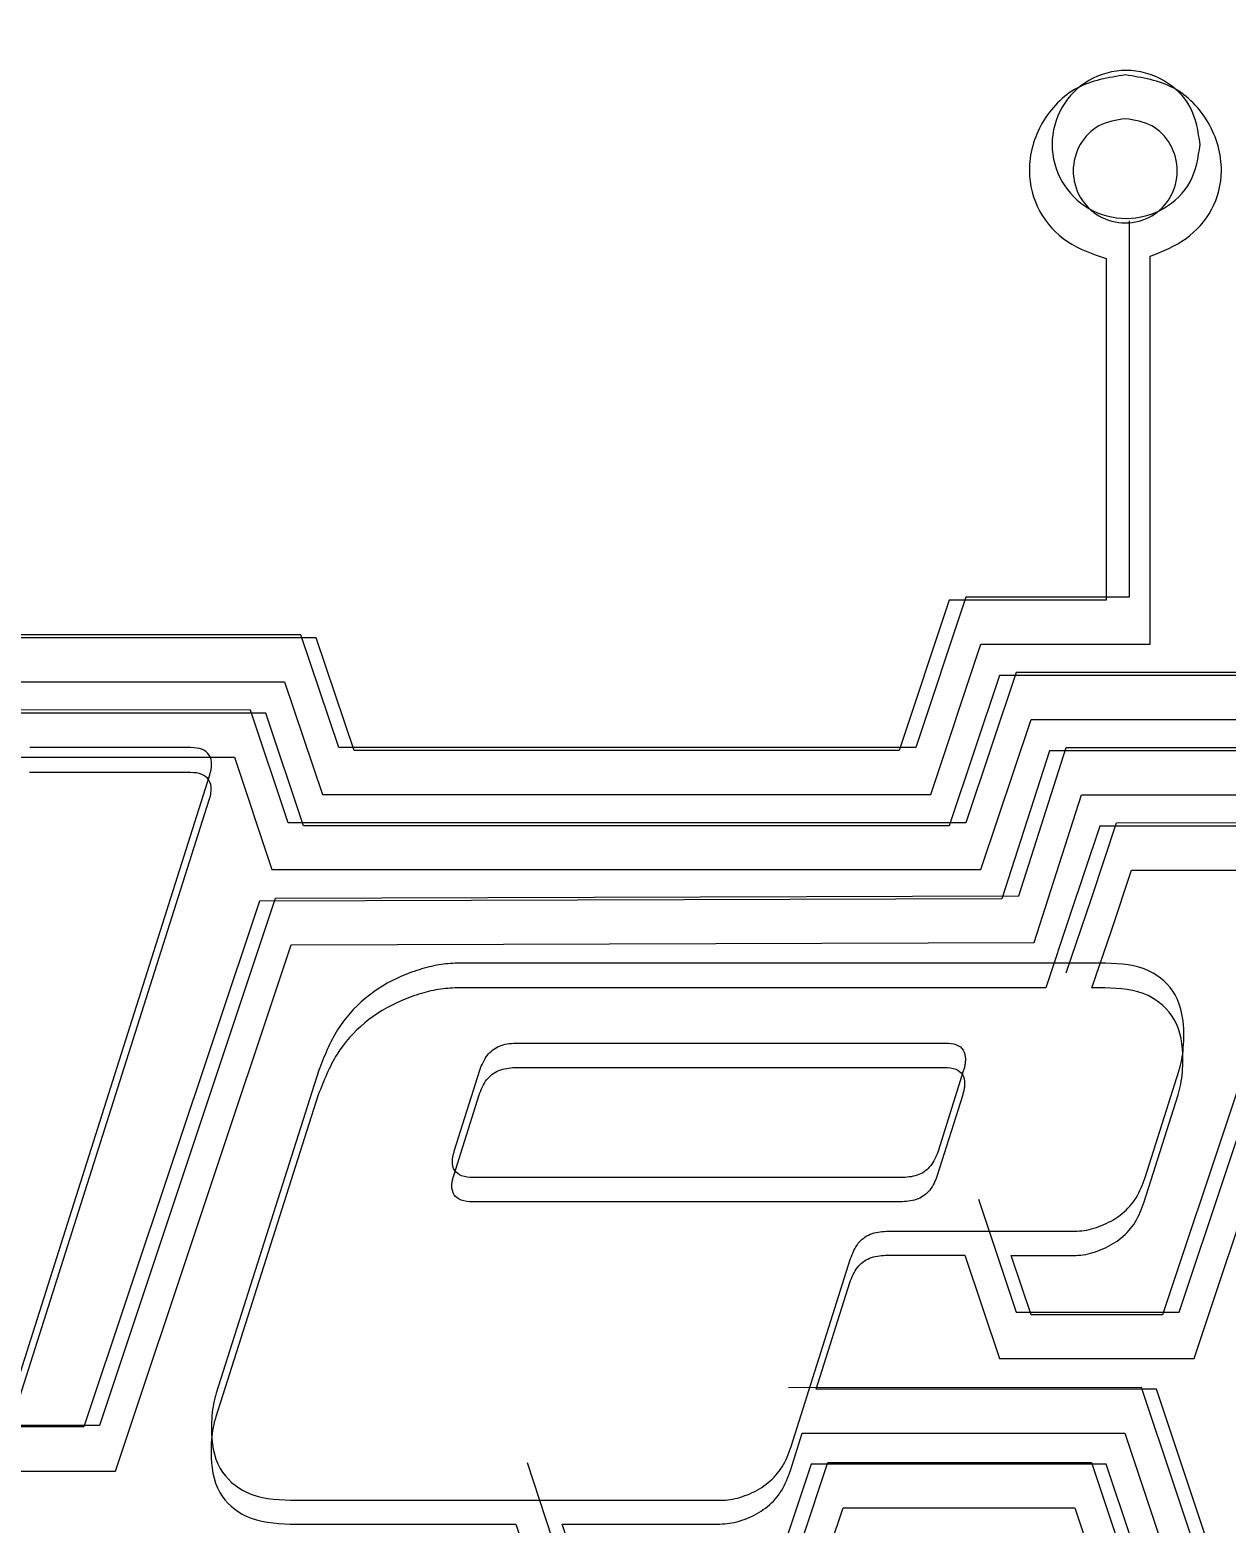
# Model space of a CAD drawing. Extents: x 1 to 406, y -9689 to -9382.
# Drawn here: x 112.33 to 126.82, y -9429.27 to -9411.17 of the extents above; entities that cross this region are included whole.
import ezdxf

# ---------------------------------------------------------------- set-up
doc = ezdxf.new("R2010")
doc.units = 0
doc.layers.get('0').update_dxf_attribs({"linetype": 'CONTINUOUS'})

msp = doc.modelspace()

# ---------------------------------------------------------------- linework, layer by layer
at = {"color": 7}
for points in [[(125.587227, -9411.716443)], [(125.587227, -9412.246988)], [(126.493933, -9412.557922)], [(125.349058, -9422.473434)], [(125.349058, -9422.473434)], [(125.349058, -9422.473434)], [(118.196978, -9423.73811)]]:
    msp.add_lwpolyline(points, close=True, dxfattribs=at)
at = {"color": 1}
for points in [[(126.493932, -9412.557919)], [(125.349058, -9422.473434)]]:
    msp.add_lwpolyline(points, close=True, dxfattribs=at)
at = {"color": 5}
msp.add_lwpolyline([(126.493932, -9412.557919)], close=True, dxfattribs=at)
at = {"color": 1}
for points in [[(125.632358, -9413.482138), (125.632358, -9418.040464), (123.65678, -9418.040464), (123.049155, -9419.863794), (116.064779, -9419.863794), (115.604434, -9418.496296), (110.893468, -9418.496292), (110.131858, -9420.777237), (102.84032, -9420.777237), (101.929065, -9423.51045), (89.621586, -9423.51045)], [(128.367353, -9413.482138), (128.367353, -9418.95206), (124.265056, -9418.952129), (123.65678, -9420.775345), (115.451794, -9420.775459), (114.995961, -9419.409402), (111.501549, -9419.408034), (110.741676, -9421.68675), (104.968101, -9421.687206), (104.512268, -9423.054704)], [(111.501549, -9428.06878), (113.173087, -9428.06878), (115.300001, -9421.687124), (124.29773, -9421.658635), (124.872485, -9419.863776), (131.102349, -9419.861952), (131.102349, -9413.482079)], [(124.872485, -9422.591665), (125.176525, -9421.689645), (125.48011, -9420.775459), (133.837344, -9420.772724), (133.837344, -9413.481482)], [(114.273927, -9419.863793), (112.325243, -9419.863793)], [(112.131514, -9427.681321), (114.501843, -9420.194271)], [(123.809028, -9425.333584), (124.26486, -9426.701082), (126.239983, -9426.701082), (127.911521, -9421.687644), (136.268299, -9421.686732), (136.574185, -9420.777629), (145.689095, -9420.777469), (145.690463, -9423.054399)], [(125.349058, -9422.473434), (117.53153, -9422.473434)], [(118.203883, -9423.442078), (123.41177, -9423.442078)], [(115.822157, -9423.772557), (114.580014, -9427.681321)], [(117.463155, -9424.752597), (117.770842, -9423.772557)], [(123.62829, -9423.772557), (123.320603, -9424.752597), (123.320603, -9424.752597)], [(125.827682, -9425.071679), (126.237931, -9423.772557)], [(122.898958, -9425.071679), (117.691071, -9425.071679)], [(122.693833, -9425.721241), (124.972996, -9425.721241)], [(121.542856, -9428.330882), (122.260792, -9426.051719)], [(148.423986, -9434.45029), (147.360529, -9431.260579), (142.194122, -9431.259667), (141.586498, -9433.082587), (136.724132, -9433.083499), (136.116507, -9431.259462), (126.999856, -9431.259462), (125.78415, -9427.612802), (121.507251, -9427.618545)], [(118.346736, -9428.524467), (118.642622, -9429.436132), (121.681657, -9429.436132), (121.985698, -9428.524467), (125.176621, -9428.524467), (126.392231, -9432.171127), (130.647204, -9432.171127), (130.648116, -9433.995433)], [(115.480283, -9428.980444), (120.68817, -9428.980444)]]:
    msp.add_lwpolyline(points, dxfattribs=at)
at = {"color": 5}
for points in [[(125.632358, -9413.482138), (125.632358, -9418.040464), (123.65678, -9418.040464), (123.049155, -9419.863794), (116.064779, -9419.863794), (115.604434, -9418.496296), (110.893468, -9418.496292), (110.131858, -9420.777237), (102.84032, -9420.777237), (101.929065, -9423.51045), (89.621586, -9423.51045)], [(128.367353, -9413.482138), (128.367353, -9418.95206), (124.265056, -9418.952129), (123.65678, -9420.775345), (115.451794, -9420.775459), (114.995961, -9419.409402), (111.501549, -9419.408034), (110.741676, -9421.68675), (104.968101, -9421.687206), (104.512268, -9423.054704)], [(111.501549, -9428.06878), (113.173087, -9428.06878), (115.300001, -9421.687124), (124.29773, -9421.658635), (124.872485, -9419.863776), (131.102349, -9419.861952), (131.102349, -9413.482079)], [(124.872485, -9422.591665), (125.176525, -9421.689645), (125.48011, -9420.775459), (133.837344, -9420.772724), (133.837344, -9413.481482)], [(123.809028, -9425.333584), (124.26486, -9426.701082), (126.239983, -9426.701082), (127.911521, -9421.687644), (136.268299, -9421.686732), (136.574185, -9420.777629), (145.689095, -9420.777469), (145.690463, -9423.054399)], [(148.423986, -9434.45029), (147.360529, -9431.260579), (142.194122, -9431.259667), (141.586498, -9433.082587), (136.724132, -9433.083499), (136.116507, -9431.259462), (126.999856, -9431.259462), (125.78415, -9427.612802), (121.507251, -9427.618545)], [(118.346736, -9428.524467), (118.642622, -9429.436132), (121.681657, -9429.436132), (121.985698, -9428.524467), (125.176621, -9428.524467), (126.392231, -9432.171127), (130.647204, -9432.171127), (130.648116, -9433.995433)]]:
    msp.add_lwpolyline(points, dxfattribs=at)
at = {"color": 7}
for points in [[(125.632359, -9413.48214), (125.632359, -9418.040466), (123.656781, -9418.040466), (123.049156, -9419.863796), (116.06478, -9419.863796), (115.604435, -9418.496299), (110.893469, -9418.496294), (110.13186, -9420.777239), (102.840321, -9420.777239), (101.929066, -9423.510452), (89.621587, -9423.510452)], [(128.367355, -9413.48214), (128.367355, -9418.952063), (124.265058, -9418.952131), (123.656781, -9420.775347), (115.451795, -9420.775461), (114.995962, -9419.409404), (111.50155, -9419.408037), (110.741677, -9421.686753), (104.968102, -9421.687209), (104.512269, -9423.054706)], [(111.50155, -9428.068782), (113.173088, -9428.068782), (115.300003, -9421.687126), (124.297732, -9421.658637), (124.872486, -9419.863778), (131.10235, -9419.861955), (131.10235, -9413.482081)], [(124.872486, -9422.591667), (125.176527, -9421.689647), (125.480111, -9420.775461), (133.837345, -9420.772726), (133.837345, -9413.481484)], [(89.730825, -9424.073318), (102.122065, -9424.073318), (103.033035, -9421.343423), (110.32019, -9421.343423), (111.081644, -9419.066903), (115.4086, -9419.066903), (115.868606, -9420.431852), (123.231125, -9420.431852), (123.839442, -9418.611117), (125.88807, -9418.611117), (125.88807, -9413.912781)], [(125.355114, -9413.939911), (125.355114, -9418.078162), (123.454799, -9418.078162), (122.848287, -9419.898893), (116.249635, -9419.898893), (115.789025, -9418.533947), (110.698809, -9418.533947), (109.937355, -9420.812276), (102.6502, -9420.812276), (101.73923, -9423.540363), (89.739869, -9423.540363)], [(128.089229, -9413.942235), (128.089229, -9418.989646), (124.063116, -9418.989646), (123.454799, -9420.810381), (115.638904, -9420.810381), (115.183118, -9419.445432), (111.307126, -9419.445432), (110.548086, -9421.721952), (104.776599, -9421.721952), (104.422098, -9422.78666)], [(110.852513, -9422.771603), (104.986977, -9422.771603), (105.159403, -9422.253115), (110.930921, -9422.253115), (111.689961, -9419.979005), (114.800283, -9419.979005), (115.256069, -9421.34154), (123.837634, -9421.34154), (124.445951, -9419.521411), (128.620376, -9419.521411), (128.620376, -9413.913309)], [(111.799663, -9428.626887), (113.359948, -9428.626887), (115.486348, -9422.253115), (124.4821, -9422.225982), (125.056657, -9420.434788), (131.354466, -9420.434788), (131.354466, -9413.913306)], [(130.823921, -9413.942846), (130.823921, -9419.901832), (124.668997, -9419.901832), (124.092632, -9421.694832), (115.103513, -9421.721965), (112.977113, -9428.092727), (112.081819, -9428.092727)], [(133.55565, -9413.940439), (133.55565, -9420.815215), (125.277339, -9420.815215), (124.91259, -9421.909467), (124.622599, -9422.771603), (117.524752, -9422.771603)], [(136.290369, -9413.941056), (136.290369, -9420.437822), (149.121116, -9420.437822), (149.899451, -9422.769809), (145.933626, -9422.769809), (145.933626, -9420.820657), (136.365126, -9420.820657), (136.060063, -9421.727407), (127.708805, -9421.727407), (126.036382, -9426.733822), (124.445951, -9426.733822), (124.206603, -9426.015176), (124.96263, -9426.015176)], [(125.338232, -9422.77222), (125.338232, -9422.771603), (125.18329, -9422.771603), (125.418415, -9422.077673), (125.660177, -9421.346365), (134.08921, -9421.346365), (134.08921, -9413.913309)], [(114.273927, -9419.863793), (112.325243, -9419.863793)], [(114.273927, -9419.863793), (112.325243, -9419.863793)], [(114.273927, -9419.863793), (112.325243, -9419.863793)], [(112.131514, -9427.681321), (114.501843, -9420.194271)], [(112.131514, -9427.681321), (114.501843, -9420.194271)], [(112.131514, -9427.681321), (114.501843, -9420.194271)], [(114.269102, -9420.165902), (112.321762, -9420.165902)], [(112.128241, -9427.971545), (114.497001, -9420.495684)], [(123.809029, -9425.333586), (124.264862, -9426.701084), (126.239984, -9426.701084), (127.911522, -9421.687646), (136.2683, -9421.686734), (136.574187, -9420.777631), (145.689097, -9420.777472), (145.690464, -9423.054401)], [(122.684301, -9426.012164), (123.644708, -9426.012164), (124.063116, -9427.263768), (126.421026, -9427.263768), (128.09164, -9422.257955), (136.442901, -9422.257955), (136.747964, -9421.352468)], [(125.349058, -9422.473434), (117.53153, -9422.473434)], [(125.349058, -9422.473434), (117.53153, -9422.473434)], [(125.349058, -9422.473434), (117.53153, -9422.473434)], [(118.203883, -9423.442078), (123.41177, -9423.442078)], [(118.203883, -9423.442078), (123.41177, -9423.442078)], [(118.203883, -9423.442078), (123.41177, -9423.442078)], [(115.822157, -9423.772557), (114.580014, -9427.681321)], [(115.822157, -9423.772557), (114.580014, -9427.681321)], [(115.822157, -9423.772557), (114.580014, -9427.681321)], [(117.463155, -9424.752597), (117.770842, -9423.772557)], [(117.463155, -9424.752597), (117.770842, -9423.772557)], [(117.463155, -9424.752597), (117.770842, -9423.772557)], [(118.196975, -9423.73811), (123.401742, -9423.73811)], [(123.62829, -9423.772557), (123.320603, -9424.752597), (123.320603, -9424.752597)], [(123.62829, -9423.772557), (123.320603, -9424.752597), (123.320603, -9424.752597)], [(123.62829, -9423.772557), (123.320603, -9424.752597), (123.320603, -9424.752597)], [(125.827682, -9425.071679), (126.237931, -9423.772557)], [(125.827682, -9425.071679), (126.237931, -9423.772557)], [(125.827682, -9425.071679), (126.237931, -9423.772557)], [(115.816756, -9424.068423), (114.574801, -9427.971545)], [(117.456626, -9425.04699), (117.764103, -9424.067892)], [(123.618186, -9424.067892), (123.310713, -9425.04699)], [(125.816928, -9425.366462), (126.226893, -9424.069642)], [(122.898958, -9425.071679), (117.691071, -9425.071679)], [(122.898958, -9425.071679), (117.691071, -9425.071679)], [(122.898958, -9425.071679), (117.691071, -9425.071679)], [(122.889289, -9425.365317), (117.684525, -9425.365317)], [(122.693833, -9425.721241), (124.972996, -9425.721241)], [(122.693833, -9425.721241), (124.972996, -9425.721241)], [(122.693833, -9425.721241), (124.972996, -9425.721241)], [(121.542856, -9428.330882), (122.260792, -9426.051719)], [(121.542856, -9428.330882), (122.260792, -9426.051719)], [(121.542856, -9428.330882), (122.260792, -9426.051719)], [(148.492299, -9434.16628), (147.528277, -9431.278427), (141.982272, -9431.278427), (141.376366, -9433.096747), (136.898687, -9433.096747), (136.292178, -9431.276016), (127.180065, -9431.276016), (125.965842, -9427.635148), (121.843871, -9427.635148), (122.251425, -9426.342548)], [(148.423987, -9434.450292), (147.36053, -9431.260581), (142.194124, -9431.259669), (141.586499, -9433.082589), (136.724133, -9433.083501), (136.116508, -9431.259464), (126.999857, -9431.259464), (125.784152, -9427.612804), (121.507252, -9427.618547)], [(121.533925, -9428.619741), (121.676267, -9428.168175)], [(121.676267, -9428.168175), (125.580593, -9428.168175), (126.79723, -9431.809641), (135.907531, -9431.809641), (136.515851, -9433.629774), (141.758599, -9433.629774), (142.365107, -9431.809641), (147.145439, -9431.809641), (147.978034, -9434.302599)], [(118.346737, -9428.524469), (118.642623, -9429.436134), (121.681659, -9429.436134), (121.985699, -9428.524469), (125.176623, -9428.524469), (126.392232, -9432.171129), (130.647206, -9432.171129), (130.648117, -9433.995435)], [(147.684426, -9434.468395), (146.922371, -9432.181626), (142.590589, -9432.181626), (141.934041, -9434.149466), (136.339805, -9434.149466), (135.683858, -9432.181626), (131.27732, -9432.181626), (131.27732, -9434.149466), (130.901116, -9434.149466), (130.898646, -9432.183435), (126.57169, -9432.183435), (125.356864, -9428.541966), (121.784126, -9428.541966), (121.480869, -9429.451129), (118.828749, -9429.451129), (118.769062, -9429.268452), (120.679626, -9429.268452)], [(115.480283, -9428.980444), (120.68817, -9428.980444)], [(115.480283, -9428.980444), (120.68817, -9428.980444)], [(115.480283, -9428.980444), (120.68817, -9428.980444)], [(115.474917, -9429.268968), (118.209637, -9429.268968), (118.44175, -9429.982792), (121.863765, -9429.982792), (122.16943, -9429.073029), (124.974085, -9429.073029), (126.188913, -9432.714496), (130.36816, -9432.714496), (130.36816, -9434.149981), (124.732928, -9434.149981)]]:
    msp.add_lwpolyline(points, dxfattribs=at)
for points, knots in [([(174.678519, -9433.072518), (174.069414, -9439.032811), (172.85992, -9450.868098), (163.476223, -9466.508611), (149.736904, -9478.136922), (132.723344, -9484.30419), (114.670038, -9484.30419), (97.680307, -9478.136922), (83.845844, -9466.508611), (74.815656, -9450.868098), (71.662767, -9433.072518), (74.815656, -9415.276938), (83.845844, -9399.636425), (97.680307, -9388.008114), (114.670038, -9381.840845), (132.723344, -9381.840845), (149.736904, -9388.008114), (163.476223, -9399.636425), (172.85992, -9415.276938), (174.069414, -9427.112224), (174.678519, -9433.072518)], [0, 0, 0, 0, 17.790147, 35.32569, 53.115837, 70.905984, 88.441526, 106.231673, 124.021821, 141.557363, 159.34751, 177.137657, 194.6732, 212.463347, 230.253494, 247.789036, 265.579184, 283.369331, 300.904873, 318.69502, 318.69502, 318.69502, 318.69502]), ([(164.714158, -9437.122752), (164.223994, -9441.919167), (163.250681, -9451.443353), (155.699357, -9464.029712), (144.642942, -9473.387339), (130.951654, -9478.350313), (116.423654, -9478.350313), (102.751541, -9473.387339), (91.618562, -9464.029712), (84.351717, -9451.443353), (81.814499, -9437.122752), (84.351717, -9422.802151), (91.618562, -9410.215792), (102.751541, -9400.858165), (116.423654, -9395.895191), (130.951654, -9395.895191), (144.642942, -9400.858165), (155.699357, -9410.215792), (163.250681, -9422.802151), (164.223994, -9432.326337), (164.714158, -9437.122752)], [0, 0, 0, 0, 14.316229, 28.427571, 42.743801, 57.06003, 71.171372, 85.487601, 99.803831, 113.915172, 128.231402, 142.547631, 156.658973, 170.975202, 185.291432, 199.402773, 213.719003, 228.035232, 242.146574, 256.462803, 256.462803, 256.462803, 256.462803]), ([(125.587227, -9411.716443), (125.382863, -9411.748807), (124.979449, -9411.812691), (124.537069, -9412.27463), (124.375505, -9412.844611), (124.511934, -9413.38583), (124.871222, -9413.773218), (125.191726, -9413.883626), (125.355114, -9413.939911)], [0, 0, 0, 0, 0.60625, 1.196732, 1.802879, 2.310898, 2.8038, 3.316377, 3.316377, 3.316377, 3.316377]), ([(126.493933, -9412.557922), (126.469295, -9412.715943), (126.42075, -9413.0273), (126.063875, -9413.370079), (125.598347, -9413.49709), (125.127932, -9413.370079), (124.78543, -9413.0273), (124.658325, -9412.557922), (124.78543, -9412.088543), (125.127932, -9411.745765), (125.598347, -9411.618754), (126.063875, -9411.745765), (126.42075, -9412.088543), (126.469295, -9412.3999), (126.493933, -9412.557922)], [0, 0, 0, 0, 0.468695, 0.923489, 1.392184, 1.860878, 2.315673, 2.784367, 3.253062, 3.707857, 4.176551, 4.645246, 5.10004, 5.568735, 5.568735, 5.568735, 5.568735]), ([(125.88807, -9413.912781), (126.039561, -9413.851364), (126.336626, -9413.730929), (126.669983, -9413.359821), (126.79768, -9412.835864), (126.637654, -9412.274561), (126.195188, -9411.812714), (125.791646, -9411.748813), (125.587227, -9411.716443)], [0, 0, 0, 0, 0.485937, 0.952893, 1.435007, 2.041196, 2.631883, 3.238283, 3.238283, 3.238283, 3.238283]), ([(125.587227, -9412.246988), (125.698749, -9412.264035), (125.917839, -9412.297523), (126.158549, -9412.549765), (126.245281, -9412.877414), (126.158695, -9413.208333), (125.917479, -9413.449581), (125.586993, -9413.536339), (125.256406, -9413.449432), (125.014076, -9413.208701), (124.92642, -9412.877414), (125.014226, -9412.549404), (125.256032, -9412.297637), (125.475535, -9412.264069), (125.587227, -9412.246988)], [0, 0, 0, 0, 0.330452, 0.649186, 0.979711, 1.309632, 1.627544, 1.957834, 2.288728, 2.607462, 2.937544, 3.26823, 3.587784, 3.918839, 3.918839, 3.918839, 3.918839]), ([(114.501843, -9420.194271), (114.506369, -9420.179584), (114.515064, -9420.151364), (114.522745, -9420.109243), (114.5272, -9420.043296), (114.511139, -9419.950143), (114.406159, -9419.869758), (114.321749, -9419.86595), (114.273927, -9419.863793)], [0, 0, 0, 0, 0.04609, 0.08856, 0.127894, 0.245207, 0.353184, 0.494319, 0.494319, 0.494319, 0.494319]), ([(114.501843, -9420.194271), (114.506369, -9420.179584), (114.515064, -9420.151364), (114.522745, -9420.109243), (114.5272, -9420.043296), (114.511139, -9419.950143), (114.406159, -9419.869758), (114.321749, -9419.86595), (114.273927, -9419.863793)], [0, 0, 0, 0, 0.04609, 0.08856, 0.127894, 0.245207, 0.353184, 0.494319, 0.494319, 0.494319, 0.494319]), ([(114.501843, -9420.194271), (114.506369, -9420.179584), (114.515064, -9420.151364), (114.522745, -9420.109243), (114.5272, -9420.043296), (114.511139, -9419.950143), (114.406159, -9419.869758), (114.321749, -9419.86595), (114.273927, -9419.863793)], [0, 0, 0, 0, 0.04609, 0.08856, 0.127894, 0.245207, 0.353184, 0.494319, 0.494319, 0.494319, 0.494319]), ([(114.497001, -9420.495684), (114.501527, -9420.481), (114.51023, -9420.452761), (114.517976, -9420.410631), (114.522506, -9420.344761), (114.506327, -9420.251716), (114.40122, -9420.171799), (114.316896, -9420.168035), (114.269102, -9420.165902)], [0, 0, 0, 0, 0.046085, 0.088622, 0.127958, 0.244988, 0.352827, 0.493918, 0.493918, 0.493918, 0.493918]), ([(117.53153, -9422.473434), (117.456108, -9422.477047), (117.300141, -9422.484518), (117.062916, -9422.542073), (116.742751, -9422.65611), (116.370717, -9422.878644), (116.016549, -9423.276086), (115.888405, -9423.603361), (115.822157, -9423.772557)], [0, 0, 0, 0, 0.22608, 0.467523, 0.728668, 1.244632, 1.750631, 2.29221, 2.29221, 2.29221, 2.29221]), ([(117.53153, -9422.473434), (117.456108, -9422.477047), (117.300141, -9422.484518), (117.062916, -9422.542073), (116.742751, -9422.65611), (116.370717, -9422.878644), (116.016549, -9423.276086), (115.888405, -9423.603361), (115.822157, -9423.772557)], [0, 0, 0, 0, 0.22608, 0.467523, 0.728668, 1.244632, 1.750631, 2.29221, 2.29221, 2.29221, 2.29221]), ([(117.53153, -9422.473434), (117.456108, -9422.477047), (117.300141, -9422.484518), (117.062916, -9422.542073), (116.742751, -9422.65611), (116.370717, -9422.878644), (116.016549, -9423.276086), (115.888405, -9423.603361), (115.822157, -9423.772557)], [0, 0, 0, 0, 0.22608, 0.467523, 0.728668, 1.244632, 1.750631, 2.29221, 2.29221, 2.29221, 2.29221]), ([(126.237931, -9423.772557), (126.249492, -9423.729725), (126.273711, -9423.639997), (126.290909, -9423.494305), (126.301797, -9423.229919), (126.251784, -9422.852549), (125.859235, -9422.501642), (125.531249, -9422.483507), (125.349058, -9422.473434)], [0, 0, 0, 0, 0.132975, 0.278566, 0.438233, 0.930734, 1.358224, 1.892437, 1.892437, 1.892437, 1.892437]), ([(126.237931, -9423.772557), (126.249492, -9423.729725), (126.273711, -9423.639997), (126.290909, -9423.494305), (126.301797, -9423.229919), (126.251784, -9422.852549), (125.859235, -9422.501642), (125.531249, -9422.483507), (125.349058, -9422.473434)], [0, 0, 0, 0, 0.132975, 0.278566, 0.438233, 0.930734, 1.358224, 1.892437, 1.892437, 1.892437, 1.892437]), ([(126.237931, -9423.772557), (126.249492, -9423.729725), (126.273711, -9423.639997), (126.290909, -9423.494305), (126.301797, -9423.229919), (126.251784, -9422.852549), (125.859235, -9422.501642), (125.531249, -9422.483507), (125.349058, -9422.473434)], [0, 0, 0, 0, 0.132975, 0.278566, 0.438233, 0.930734, 1.358224, 1.892437, 1.892437, 1.892437, 1.892437]), ([(117.524752, -9422.771603), (117.449388, -9422.775172), (117.293565, -9422.782553), (117.056454, -9422.839764), (116.736672, -9422.953986), (116.364879, -9423.175934), (116.011008, -9423.572761), (115.882954, -9423.899511), (115.816756, -9424.068423)], [0, 0, 0, 0, 0.225908, 0.467092, 0.728072, 1.243549, 1.748838, 2.289582, 2.289582, 2.289582, 2.289582]), ([(126.226893, -9424.069642), (126.238421, -9424.026817), (126.262572, -9423.937089), (126.279598, -9423.791447), (126.290421, -9423.527375), (126.240442, -9423.150444), (125.847977, -9422.800295), (125.520299, -9422.782247), (125.338232, -9422.77222)], [0, 0, 0, 0, 0.132928, 0.278514, 0.438023, 0.929765, 1.356753, 1.890643, 1.890643, 1.890643, 1.890643]), ([(117.770842, -9423.772557), (117.796357, -9423.70781), (117.84435, -9423.586028), (118.008642, -9423.458824), (118.136907, -9423.447823), (118.203883, -9423.442078)], [0, 0, 0, 0, 0.206127, 0.387706, 0.586129, 0.586129, 0.586129, 0.586129]), ([(117.770842, -9423.772557), (117.796357, -9423.70781), (117.84435, -9423.586028), (118.008642, -9423.458824), (118.136907, -9423.447823), (118.203883, -9423.442078)], [0, 0, 0, 0, 0.206127, 0.387706, 0.586129, 0.586129, 0.586129, 0.586129]), ([(117.770842, -9423.772557), (117.796357, -9423.70781), (117.84435, -9423.586028), (118.008642, -9423.458824), (118.136907, -9423.447823), (118.203883, -9423.442078)], [0, 0, 0, 0, 0.206127, 0.387706, 0.586129, 0.586129, 0.586129, 0.586129]), ([(123.41177, -9423.442078), (123.457355, -9423.444097), (123.537677, -9423.447656), (123.638194, -9423.523332), (123.653516, -9423.614516), (123.649264, -9423.681578), (123.641889, -9423.727597), (123.632858, -9423.757453), (123.62829, -9423.772557)], [0, 0, 0, 0, 0.134682, 0.237315, 0.348178, 0.393832, 0.440044, 0.487353, 0.487353, 0.487353, 0.487353]), ([(123.41177, -9423.442078), (123.457355, -9423.444097), (123.537677, -9423.447656), (123.638194, -9423.523332), (123.653516, -9423.614516), (123.649264, -9423.681578), (123.641889, -9423.727597), (123.632858, -9423.757453), (123.62829, -9423.772557)], [0, 0, 0, 0, 0.134682, 0.237315, 0.348178, 0.393832, 0.440044, 0.487353, 0.487353, 0.487353, 0.487353]), ([(123.41177, -9423.442078), (123.457355, -9423.444097), (123.537677, -9423.447656), (123.638194, -9423.523332), (123.653516, -9423.614516), (123.649264, -9423.681578), (123.641889, -9423.727597), (123.632858, -9423.757453), (123.62829, -9423.772557)], [0, 0, 0, 0, 0.134682, 0.237315, 0.348178, 0.393832, 0.440044, 0.487353, 0.487353, 0.487353, 0.487353]), ([(117.764103, -9424.067892), (117.789618, -9424.003241), (117.837615, -9423.881623), (118.001903, -9423.754774), (118.13005, -9423.743827), (118.196978, -9423.73811)], [0, 0, 0, 0, 0.205846, 0.387225, 0.585521, 0.585521, 0.585521, 0.585521]), ([(123.401742, -9423.73811), (123.447311, -9423.740103), (123.527593, -9423.743615), (123.628194, -9423.819114), (123.643596, -9423.910211), (123.639173, -9423.977061), (123.631415, -9424.022824), (123.622648, -9424.05269), (123.618186, -9424.067892)], [0, 0, 0, 0, 0.13464, 0.237208, 0.348127, 0.393434, 0.43927, 0.486785, 0.486785, 0.486785, 0.486785]), ([(117.691071, -9425.071679), (117.643489, -9425.069716), (117.56025, -9425.066282), (117.454862, -9424.991872), (117.437744, -9424.901505), (117.442284, -9424.83763), (117.449924, -9424.795502), (117.458626, -9424.767283), (117.463155, -9424.752597)], [0, 0, 0, 0, 0.140936, 0.246548, 0.357721, 0.397055, 0.439525, 0.485615, 0.485615, 0.485615, 0.485615]), ([(117.691071, -9425.071679), (117.643489, -9425.069716), (117.56025, -9425.066282), (117.454862, -9424.991872), (117.437744, -9424.901505), (117.442284, -9424.83763), (117.449924, -9424.795502), (117.458626, -9424.767283), (117.463155, -9424.752597)], [0, 0, 0, 0, 0.140936, 0.246548, 0.357721, 0.397055, 0.439525, 0.485615, 0.485615, 0.485615, 0.485615]), ([(117.691071, -9425.071679), (117.643489, -9425.069716), (117.56025, -9425.066282), (117.454862, -9424.991872), (117.437744, -9424.901505), (117.442284, -9424.83763), (117.449924, -9424.795502), (117.458626, -9424.767283), (117.463155, -9424.752597)], [0, 0, 0, 0, 0.140936, 0.246548, 0.357721, 0.397055, 0.439525, 0.485615, 0.485615, 0.485615, 0.485615]), ([(123.320603, -9424.752597), (123.295245, -9424.81512), (123.247531, -9424.932766), (123.087988, -9425.055364), (122.963735, -9425.066089), (122.898958, -9425.071679)], [0, 0, 0, 0, 0.19992, 0.376176, 0.568143, 0.568143, 0.568143, 0.568143]), ([(123.320603, -9424.752597), (123.295245, -9424.81512), (123.247531, -9424.932766), (123.087988, -9425.055364), (122.963735, -9425.066089), (122.898958, -9425.071679)], [0, 0, 0, 0, 0.19992, 0.376176, 0.568143, 0.568143, 0.568143, 0.568143]), ([(123.320603, -9424.752597), (123.295245, -9424.81512), (123.247531, -9424.932766), (123.087988, -9425.055364), (122.963735, -9425.066089), (122.898958, -9425.071679)], [0, 0, 0, 0, 0.19992, 0.376176, 0.568143, 0.568143, 0.568143, 0.568143]), ([(117.684525, -9425.365317), (117.636958, -9425.363377), (117.553751, -9425.359983), (117.448249, -9425.285774), (117.431018, -9425.195324), (117.435736, -9425.131499), (117.443689, -9425.089626), (117.452197, -9425.061586), (117.456626, -9425.04699)], [0, 0, 0, 0, 0.140903, 0.246478, 0.357711, 0.397158, 0.439301, 0.485055, 0.485055, 0.485055, 0.485055]), ([(123.310713, -9425.04699), (123.285356, -9425.109394), (123.237635, -9425.22684), (123.07814, -9425.349078), (122.954016, -9425.359751), (122.889289, -9425.365317)], [0, 0, 0, 0, 0.199579, 0.37561, 0.567439, 0.567439, 0.567439, 0.567439]), ([(124.972996, -9425.721241), (125.011548, -9425.719466), (125.090372, -9425.715837), (125.209181, -9425.687421), (125.368437, -9425.628464), (125.555588, -9425.519688), (125.733251, -9425.320286), (125.79554, -9425.156298), (125.827682, -9425.071679)], [0, 0, 0, 0, 0.115565, 0.236286, 0.364479, 0.624628, 0.877627, 1.147361, 1.147361, 1.147361, 1.147361]), ([(124.972996, -9425.721241), (125.011548, -9425.719466), (125.090372, -9425.715837), (125.209181, -9425.687421), (125.368437, -9425.628464), (125.555588, -9425.519688), (125.733251, -9425.320286), (125.79554, -9425.156298), (125.827682, -9425.071679)], [0, 0, 0, 0, 0.115565, 0.236286, 0.364479, 0.624628, 0.877627, 1.147361, 1.147361, 1.147361, 1.147361]), ([(124.972996, -9425.721241), (125.011548, -9425.719466), (125.090372, -9425.715837), (125.209181, -9425.687421), (125.368437, -9425.628464), (125.555588, -9425.519688), (125.733251, -9425.320286), (125.79554, -9425.156298), (125.827682, -9425.071679)], [0, 0, 0, 0, 0.115565, 0.236286, 0.364479, 0.624628, 0.877627, 1.147361, 1.147361, 1.147361, 1.147361]), ([(124.96263, -9426.015176), (125.001119, -9426.013445), (125.079787, -9426.009905), (125.19849, -9425.981788), (125.35742, -9425.922392), (125.544645, -9425.81406), (125.722427, -9425.614867), (125.784767, -9425.451), (125.816928, -9425.366462)], [0, 0, 0, 0, 0.115379, 0.235821, 0.363919, 0.623967, 0.876892, 1.146426, 1.146426, 1.146426, 1.146426]), ([(122.260792, -9426.051719), (122.286308, -9425.986973), (122.3343, -9425.865191), (122.498593, -9425.737987), (122.626858, -9425.726986), (122.693833, -9425.721241)], [0, 0, 0, 0, 0.206127, 0.387706, 0.586129, 0.586129, 0.586129, 0.586129]), ([(122.260792, -9426.051719), (122.286308, -9425.986973), (122.3343, -9425.865191), (122.498593, -9425.737987), (122.626858, -9425.726986), (122.693833, -9425.721241)], [0, 0, 0, 0, 0.206127, 0.387706, 0.586129, 0.586129, 0.586129, 0.586129]), ([(122.260792, -9426.051719), (122.286308, -9425.986973), (122.3343, -9425.865191), (122.498593, -9425.737987), (122.626858, -9425.726986), (122.693833, -9425.721241)], [0, 0, 0, 0, 0.206127, 0.387706, 0.586129, 0.586129, 0.586129, 0.586129]), ([(122.251425, -9426.342548), (122.276955, -9426.277882), (122.324993, -9426.156203), (122.48913, -9426.028991), (122.617358, -9426.017935), (122.684301, -9426.012164)], [0, 0, 0, 0, 0.205939, 0.387509, 0.585839, 0.585839, 0.585839, 0.585839]), ([(114.580014, -9427.681321), (114.568452, -9427.724152), (114.544232, -9427.813879), (114.527047, -9427.959576), (114.516057, -9428.224022), (114.567385, -9428.602821), (114.965277, -9428.952612), (115.296102, -9428.97049), (115.480283, -9428.980444)], [0, 0, 0, 0, 0.132975, 0.278566, 0.438233, 0.931005, 1.361305, 1.901747, 1.901747, 1.901747, 1.901747]), ([(114.580014, -9427.681321), (114.568452, -9427.724152), (114.544232, -9427.813879), (114.527047, -9427.959576), (114.516057, -9428.224022), (114.567385, -9428.602821), (114.965277, -9428.952612), (115.296102, -9428.97049), (115.480283, -9428.980444)], [0, 0, 0, 0, 0.132975, 0.278566, 0.438233, 0.931005, 1.361305, 1.901747, 1.901747, 1.901747, 1.901747]), ([(114.580014, -9427.681321), (114.568452, -9427.724152), (114.544232, -9427.813879), (114.527047, -9427.959576), (114.516057, -9428.224022), (114.567385, -9428.602821), (114.965277, -9428.952612), (115.296102, -9428.97049), (115.480283, -9428.980444)], [0, 0, 0, 0, 0.132975, 0.278566, 0.438233, 0.931005, 1.361305, 1.901747, 1.901747, 1.901747, 1.901747]), ([(114.574801, -9427.971545), (114.563274, -9428.014301), (114.539125, -9428.10387), (114.522099, -9428.249314), (114.511184, -9428.513376), (114.562533, -9428.891765), (114.960224, -9429.241133), (115.290841, -9429.259013), (115.474917, -9429.268968)], [0, 0, 0, 0, 0.132726, 0.27805, 0.437429, 0.9296, 1.359615, 1.899775, 1.899775, 1.899775, 1.899775]), ([(120.68817, -9428.980444), (120.726722, -9428.978669), (120.805545, -9428.975039), (120.924355, -9428.946624), (121.083611, -9428.887667), (121.270762, -9428.778891), (121.448425, -9428.579489), (121.510714, -9428.415501), (121.542856, -9428.330882)], [0, 0, 0, 0, 0.115565, 0.236286, 0.364479, 0.624628, 0.877627, 1.147361, 1.147361, 1.147361, 1.147361]), ([(120.68817, -9428.980444), (120.726722, -9428.978669), (120.805545, -9428.975039), (120.924355, -9428.946624), (121.083611, -9428.887667), (121.270762, -9428.778891), (121.448425, -9428.579489), (121.510714, -9428.415501), (121.542856, -9428.330882)], [0, 0, 0, 0, 0.115565, 0.236286, 0.364479, 0.624628, 0.877627, 1.147361, 1.147361, 1.147361, 1.147361]), ([(120.68817, -9428.980444), (120.726722, -9428.978669), (120.805545, -9428.975039), (120.924355, -9428.946624), (121.083611, -9428.887667), (121.270762, -9428.778891), (121.448425, -9428.579489), (121.510714, -9428.415501), (121.542856, -9428.330882)], [0, 0, 0, 0, 0.115565, 0.236286, 0.364479, 0.624628, 0.877627, 1.147361, 1.147361, 1.147361, 1.147361]), ([(120.679626, -9429.268452), (120.718174, -9429.266646), (120.797015, -9429.262953), (120.915745, -9429.23439), (121.075145, -9429.176109), (121.262061, -9429.0672), (121.439561, -9428.86807), (121.501808, -9428.704261), (121.533925, -9428.619741)], [0, 0, 0, 0, 0.115554, 0.236335, 0.364403, 0.624334, 0.877083, 1.146504, 1.146504, 1.146504, 1.146504])]:
    msp.add_open_spline(points, degree=3, knots=knots, dxfattribs=at)
at = {"color": 1}
for points, knots in [([(126.493932, -9412.557919), (126.469294, -9412.715941), (126.420749, -9413.027298), (126.063874, -9413.370076), (125.598346, -9413.497088), (125.127931, -9413.370076), (124.785429, -9413.027298), (124.658323, -9412.557919), (124.785429, -9412.088541), (125.127931, -9411.745763), (125.598346, -9411.618751), (126.063874, -9411.745763), (126.420749, -9412.088541), (126.469294, -9412.399898), (126.493932, -9412.557919)], [0, 0, 0, 0, 0.468695, 0.923489, 1.392184, 1.860878, 2.315673, 2.784367, 3.253062, 3.707857, 4.176551, 4.645246, 5.10004, 5.568735, 5.568735, 5.568735, 5.568735]), ([(114.501843, -9420.194271), (114.506369, -9420.179584), (114.515064, -9420.151364), (114.522745, -9420.109243), (114.5272, -9420.043296), (114.511139, -9419.950143), (114.406159, -9419.869758), (114.321749, -9419.86595), (114.273927, -9419.863793)], [0, 0, 0, 0, 0.04609, 0.08856, 0.127894, 0.245207, 0.353184, 0.494319, 0.494319, 0.494319, 0.494319]), ([(117.53153, -9422.473434), (117.456108, -9422.477047), (117.300141, -9422.484518), (117.062916, -9422.542073), (116.742751, -9422.65611), (116.370717, -9422.878644), (116.016549, -9423.276086), (115.888405, -9423.603361), (115.822157, -9423.772557)], [0, 0, 0, 0, 0.22608, 0.467523, 0.728668, 1.244632, 1.750631, 2.29221, 2.29221, 2.29221, 2.29221]), ([(126.237931, -9423.772557), (126.249492, -9423.729725), (126.273711, -9423.639997), (126.290909, -9423.494305), (126.301797, -9423.229919), (126.251784, -9422.852549), (125.859235, -9422.501642), (125.531249, -9422.483507), (125.349058, -9422.473434)], [0, 0, 0, 0, 0.132975, 0.278566, 0.438233, 0.930734, 1.358224, 1.892437, 1.892437, 1.892437, 1.892437]), ([(117.770842, -9423.772557), (117.796357, -9423.70781), (117.84435, -9423.586028), (118.008642, -9423.458824), (118.136907, -9423.447823), (118.203883, -9423.442078)], [0, 0, 0, 0, 0.206127, 0.387706, 0.586129, 0.586129, 0.586129, 0.586129]), ([(123.41177, -9423.442078), (123.457355, -9423.444097), (123.537677, -9423.447656), (123.638194, -9423.523332), (123.653516, -9423.614516), (123.649264, -9423.681578), (123.641889, -9423.727597), (123.632858, -9423.757453), (123.62829, -9423.772557)], [0, 0, 0, 0, 0.134682, 0.237315, 0.348178, 0.393832, 0.440044, 0.487353, 0.487353, 0.487353, 0.487353]), ([(117.691071, -9425.071679), (117.643489, -9425.069716), (117.56025, -9425.066282), (117.454862, -9424.991872), (117.437744, -9424.901505), (117.442284, -9424.83763), (117.449924, -9424.795502), (117.458626, -9424.767283), (117.463155, -9424.752597)], [0, 0, 0, 0, 0.140936, 0.246548, 0.357721, 0.397055, 0.439525, 0.485615, 0.485615, 0.485615, 0.485615]), ([(123.320603, -9424.752597), (123.295245, -9424.81512), (123.247531, -9424.932766), (123.087988, -9425.055364), (122.963735, -9425.066089), (122.898958, -9425.071679)], [0, 0, 0, 0, 0.19992, 0.376176, 0.568143, 0.568143, 0.568143, 0.568143]), ([(124.972996, -9425.721241), (125.011548, -9425.719466), (125.090372, -9425.715837), (125.209181, -9425.687421), (125.368437, -9425.628464), (125.555588, -9425.519688), (125.733251, -9425.320286), (125.79554, -9425.156298), (125.827682, -9425.071679)], [0, 0, 0, 0, 0.115565, 0.236286, 0.364479, 0.624628, 0.877627, 1.147361, 1.147361, 1.147361, 1.147361]), ([(122.260792, -9426.051719), (122.286308, -9425.986973), (122.3343, -9425.865191), (122.498593, -9425.737987), (122.626858, -9425.726986), (122.693833, -9425.721241)], [0, 0, 0, 0, 0.206127, 0.387706, 0.586129, 0.586129, 0.586129, 0.586129]), ([(114.580014, -9427.681321), (114.568452, -9427.724152), (114.544232, -9427.813879), (114.527047, -9427.959576), (114.516057, -9428.224022), (114.567385, -9428.602821), (114.965277, -9428.952612), (115.296102, -9428.97049), (115.480283, -9428.980444)], [0, 0, 0, 0, 0.132975, 0.278566, 0.438233, 0.931005, 1.361305, 1.901747, 1.901747, 1.901747, 1.901747]), ([(120.68817, -9428.980444), (120.726722, -9428.978669), (120.805545, -9428.975039), (120.924355, -9428.946624), (121.083611, -9428.887667), (121.270762, -9428.778891), (121.448425, -9428.579489), (121.510714, -9428.415501), (121.542856, -9428.330882)], [0, 0, 0, 0, 0.115565, 0.236286, 0.364479, 0.624628, 0.877627, 1.147361, 1.147361, 1.147361, 1.147361])]:
    msp.add_open_spline(points, degree=3, knots=knots, dxfattribs=at)
at = {"color": 5}
msp.add_open_spline([(126.493932, -9412.557919), (126.469294, -9412.715941), (126.420749, -9413.027298), (126.063874, -9413.370076), (125.598346, -9413.497088), (125.127931, -9413.370076), (124.785429, -9413.027298), (124.658323, -9412.557919), (124.785429, -9412.088541), (125.127931, -9411.745763), (125.598346, -9411.618751), (126.063874, -9411.745763), (126.420749, -9412.088541), (126.469294, -9412.399898), (126.493932, -9412.557919)], degree=3, knots=[0, 0, 0, 0, 0.468695, 0.923489, 1.392184, 1.860878, 2.315673, 2.784367, 3.253062, 3.707857, 4.176551, 4.645246, 5.10004, 5.568735, 5.568735, 5.568735, 5.568735], dxfattribs=at)

doc.saveas('drawing.dxf')
